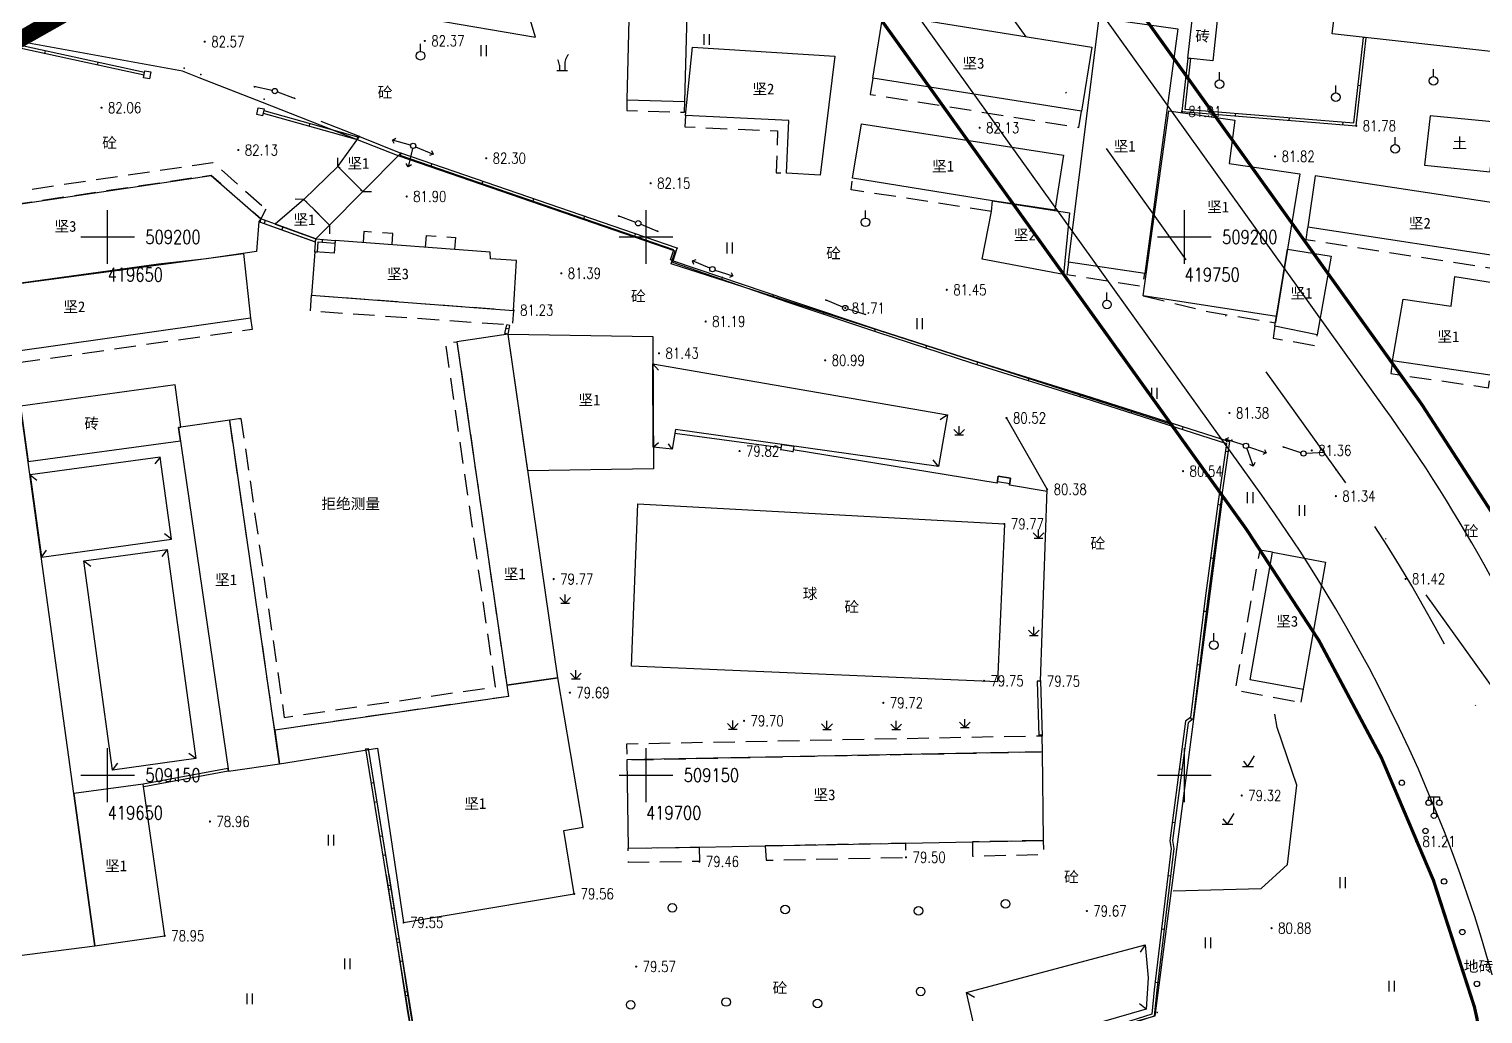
# Model space of a CAD drawing. Header units: millimetres. Extents: x 415847 to 420533, y 507593 to 509769.
# Drawn here: x 419642.7 to 419777.7, y 509127.8 to 509219.3 of the extents above; entities that cross this region are included whole.
import ezdxf
from ezdxf.enums import TextEntityAlignment as Align

# ---------------------------------------------------------------- set-up
doc = ezdxf.new("R2010")
doc.units = ezdxf.units.MM
for name, pattern in [('DASH', [0.35, 0.25, -0.1]), ('DASHDOT', [25.4, 12.7, -6.35, 0, -6.35]), ('X5', [3, 2, -1])]:
    doc.linetypes.add(name, pattern=pattern)
for name, color, linetype in [('DLDW', 11, 'Continuous'), ('DMTZ', 3, 'Continuous'), ('GCD', 1, 'Continuous'), ('GXYZ', 2, 'Continuous'), ('JMD', 6, 'Continuous'), ('JZD', 1, 'Continuous'), ('PP-COM', 7, 'Continuous'), ('RD-中线', 1, 'DASHDOT'), ('RD-侧石线', 5, 'Continuous'), ('RD-红线', 7, 'Continuous'), ('RD-绿线', 3, 'Continuous'), ('TK', 7, 'Continuous'), ('ZBTZ', 3, 'Continuous'), ('ZJ', 7, 'Continuous'), ('地块界限', 132, 'Continuous')]:
    doc.layers.add(name, color=color, linetype=linetype)
doc.styles.add('ht11k', font='simhei.ttf', dxfattribs={"height": 1})
doc.styles.add('HZ', font='rs.shx', dxfattribs={"width": 0.8, "bigfont": 'hztxt.shx'})
doc.linetypes.add('10421', pattern='A,2,[150,AAA.SHX,S=1,R=0,X=0,Y=1],1e-11', length=2)
doc.linetypes.add('10422', pattern='A,2,[150,AAA.SHX,S=1,R=0,X=0,Y=1],2,[177,AAA.SHX,S=1,R=0,X=0,Y=0.8],1e-09', length=4)
doc.linetypes.add('1161', pattern='A,0,[149,AAA.SHX,S=0.15,R=0,X=0,Y=0],-1.6', length=1.6)
doc.linetypes.add('444', pattern='A,4.5,[145,AAA.SHX,S=1,R=0,X=0,Y=1],4.5,-0.5,[146,AAA.SHX,S=1,R=0,X=0,Y=0],-0.5', length=10)

# ---------------------------------------------------------------- blocks, each defined once
blk = doc.blocks.new('gc125')
blk.add_line((0, 0.8), (0, 2.2))
blk.add_circle((0, 0), 0.8)
blk = doc.blocks.new('gc124')
for p, q in [((-1, 1), (0, 0)), ((-0.8, 0), (0.8, 0)), ((0, 0), (0, 1.6)), ((0, 0), (1, 1))]:
    blk.add_line(p, q)
blk = doc.blocks.new('gc121')
for p, q in [((-0.5, -1), (-0.5, 1)), ((0.5, -1), (0.5, 1))]:
    blk.add_line(p, q)
blk = doc.blocks.new('gc013b')
at = {"linetype": 'Continuous'}
blk.add_line((0.5, 0), (4, 0), dxfattribs=at)
at = {"linetype": 'Continuous', "flags": 128}
blk.add_lwpolyline([(3.5, 0.5), (4, 0), (3.5, -0.5)], dxfattribs=at)
blk = doc.blocks.new('gc170')
at = {"linetype": 'Continuous'}
blk.add_circle((0, 0), 0.5, dxfattribs=at)
blk = doc.blocks.new('gc013c')
at = {"linetype": 'Continuous'}
blk.add_line((0.5, 0), (4, 0), dxfattribs=at)
at = {"linetype": 'Continuous', "const_width": 0.15, "flags": 128}
blk.add_lwpolyline([(3.775, 0, 1), (3.925, 0, 1)], format="xyb", close=True, dxfattribs=at)
blk = doc.blocks.new('NEW_BLOCK_50')
at = {"color": 0}
for points in [[(-1, 2.9), (-1, 3.5), (1, 3.5), (1, 2.9)], [(0, 0.5), (0, 3.5)]]:
    blk.add_lwpolyline(points, dxfattribs=at)
for centre in [(-1, 2.4), (1, 2.4), (0, 0)]:
    blk.add_circle(centre, 0.5, dxfattribs=at)
blk = doc.blocks.new('gc210')
for p, q in [((-1, 0), (1, 0)), ((-0.5, 1), (-0.5, 0)), ((0.5, 1), (0.5, 0))]:
    blk.add_line(p, q)
for centre, radius, start, end in [((3.4, 1.11), 2.91, 139.3312, 182.0887), ((-2.94, 0.81), 2.45, 4.3743, 29.0242)]:
    blk.add_arc(centre, radius, start, end)
blk = doc.blocks.new('gc122')
blk.add_circle((0, 0), 0.8)
blk = doc.blocks.new('gc123')
for p, q in [((-1, 0), (1, 0)), ((0, 0), (-0.8, 1)), ((0, 0), (1.2, 2))]:
    blk.add_line(p, q)
blk = doc.blocks.new('acfgw')
at = {"color": 4}
for p, q in [((0, -5), (0, 5)), ((-5, 0), (5, 0))]:
    blk.add_line(p, q, dxfattribs=at)
blk = doc.blocks.new('GC0000')
at = {"linetype": 'Continuous'}
blk.add_point((0, 0), dxfattribs=at)
blk = doc.blocks.new('GC200')
at = {"linetype": 'Continuous', "const_width": 0.2, "flags": 128}
blk.add_lwpolyline([(-0.1, 0, 1), (0.1, 0, 1)], format="xyb", close=True, dxfattribs=at)

msp = doc.modelspace()

# ---------------------------------------------------------------- linework, layer by layer
at = {"color": 0, "ltscale": 0.1}
msp.add_lwpolyline([(419753.583, 509175.875), (419748.787, 509182.569), (419702.35, 509197.503), (419702.709, 509198.672), (419677.073, 509207.506), (419673.216, 509209.035), (419664.369, 509212.495), (419658.501, 509214.79), (419656.948, 509215.397), (419642.661, 509218.021, -0.05388), (419498.541, 509156.064), (419438.141, 509137.489), (419465.554, 509059.139), (419467.988, 509059.888), (419589.514, 509079.17), (419731.871, 509101.758), (419728.938, 509122.43), (419747.296, 509127.638)], format="xyb", close=True, dxfattribs=at)
at = {"layer": 'DLDW', "color": 252, "linetype": '1161', "elevation": 79.796, "flags": 128}
msp.add_lwpolyline([(419699.231, 509175.219), (419733.28, 509173.34), (419732.64, 509158.655), (419698.643, 509160.134)], close=True, dxfattribs=at)
at = {"layer": 'DMTZ', "linetype": '10422', "elevation": 79.801, "flags": 128}
for points in [[(419712.565, 509180.405), (419702.664, 509181.743)], [(419732.609, 509177.124), (419713.678, 509180.223)], [(419737.241, 509176.366), (419733.756, 509176.937)]]:
    msp.add_lwpolyline(points, dxfattribs=at)
at = {"layer": 'DMTZ', "color": 252, "linetype": '10421'}
msp.add_lwpolyline([(419748.943, 509139.26), (419757.126, 509139.47), (419759.587, 509141.683), (419760.449, 509149.062), (419758.603, 509154.41), (419758.382, 509155.664)], dxfattribs=at)
at = {"layer": 'JMD', "color": 252, "linetype": 'Continuous'}
for p, q in [((419766.868, 509218.509), (419766.619, 509218.537)), ((419644.206, 509217.285), (419644.152, 509217.04)), ((419649.091, 509216.222), (419649.038, 509215.977)), ((419750.322, 509216.625), (419750.57, 509216.597)), ((419665.125, 509213.658, 84.899), (419665.125, 509213.658, 84.899)), ((419766.373, 509214.054), (419766.125, 509214.082)), ((419766.373, 509214.054), (419766.125, 509214.082)), ((419766.373, 509214.054), (419766.125, 509214.082)), ((419749.771, 509211.655), (419750.019, 509211.628)), ((419749.771, 509211.655), (419750.019, 509211.628)), ((419749.771, 509211.655), (419750.019, 509211.628)), ((419668.73, 509210.292), (419668.797, 509210.533)), ((419754.748, 509211.243), (419754.768, 509211.492)), ((419754.748, 509211.243), (419754.768, 509211.492)), ((419754.748, 509211.243), (419754.768, 509211.492)), ((419759.731, 509210.835), (419759.752, 509211.085)), ((419759.731, 509210.835), (419759.752, 509211.085)), ((419759.731, 509210.835), (419759.752, 509211.085)), ((419764.715, 509210.428), (419764.735, 509210.677)), ((419764.715, 509210.428), (419764.735, 509210.677)), ((419764.715, 509210.428), (419764.735, 509210.677)), ((419673.182, 509209.045), (419673.249, 509209.286)), ((419677.243, 509207.799), (419677.161, 509207.563)), ((419671.385, 509206.555), (419671.389, 509207.355)), ((419680.108, 509206.812), (419680.027, 509206.575)), ((419684.835, 509205.183), (419684.754, 509204.946)), ((419668.224, 509203.493), (419667.424, 509203.497)), ((419673.695, 509204.222), (419674.495, 509204.218)), ((419689.562, 509203.554), (419689.481, 509203.317)), ((419664.229, 509201.67), (419664.127, 509201.388)), ((419664.631, 509201.525), (419664.529, 509201.242)), ((419664.631, 509201.525), (419664.529, 509201.242)), ((419666.27, 509200.931, 82.857), (419666.168, 509200.649)), ((419670.597, 509201.098), (419670.593, 509200.298)), ((419694.29, 509201.925), (419694.208, 509201.688)), ((419669.332, 509199.822), (419669.23, 509199.54)), ((419669.93, 509199.777), (419669.911, 509199.528)), ((419671.127, 509199.687), (419671.108, 509199.437)), ((419699.017, 509200.296), (419698.935, 509200.06)), ((419669.242, 509198.625), (419669.491, 509198.607)), ((419702.52, 509197.796), (419702.281, 509197.87)), ((419702.52, 509197.796), (419702.756, 509197.713)), ((419707.033, 509196.054), (419707.115, 509196.29)), ((419711.756, 509194.414), (419711.838, 509194.65)), ((419716.493, 509192.814), (419716.573, 509193.051)), ((419687.295, 509191.446, 81.215), (419687.001, 509191.507)), ((419687.363, 509191.772), (419687.069, 509191.833)), ((419721.236, 509191.231), (419721.315, 509191.468)), ((419687.193, 509190.957), (419686.899, 509191.018)), ((419725.991, 509189.684), (419726.068, 509189.922)), ((419700.641, 509188.224), (419701.157, 509187.613)), ((419730.748, 509188.146), (419730.823, 509188.385)), ((419735.522, 509186.66), (419735.597, 509186.898)), ((419740.296, 509185.174), (419740.371, 509185.412)), ((419727.986, 509183.478), (419727.332, 509183.017)), ((419745.058, 509183.649), (419745.135, 509183.887)), ((419749.819, 509182.122), (419749.896, 509182.36)), ((419700.673, 509180.475), (419701.149, 509180.903)), ((419702.426, 509180.285), (419702.089, 509180.792)), ((419712.528, 509180.176, -86.892), (419712.616, 509180.718)), ((419712.616, 509180.718), (419713.74, 509180.559, -6.346)), ((419713.733, 509180.56), (419713.641, 509179.994, -86.892)), ((419654.88, 509179.553, -3.639), (419654.397, 509178.915, -3.639)), ((419654.88, 509179.553), (419654.397, 509178.915)), ((419654.88, 509179.553), (419654.397, 509178.915)), ((419712.538, 509180.242, -76.257), (419713.654, 509180.077, -86.892)), ((419727.157, 509178.665), (419726.673, 509179.302)), ((419753.806, 509180.11), (419754.054, 509180.075)), ((419642.796, 509177.892, -3.639), (419643.433, 509177.408, -3.639)), ((419642.796, 509177.892), (419643.433, 509177.408)), ((419642.796, 509177.892), (419643.433, 509177.408)), ((419732.609, 509177.124), (419732.717, 509177.782)), ((419732.717, 509177.782), (419732.609, 509177.124)), ((419732.636, 509177.289), (419733.783, 509177.098)), ((419732.717, 509177.782), (419733.862, 509177.582)), ((419733.862, 509177.582), (419732.717, 509177.782)), ((419733.862, 509177.582), (419733.756, 509176.937)), ((419733.756, 509176.937), (419733.862, 509177.582)), ((419753.096, 509175.161), (419753.343, 509175.125)), ((419655.928, 509171.926, -3.639), (419655.291, 509172.409, -3.639)), ((419655.928, 509171.926), (419655.291, 509172.409)), ((419655.928, 509171.926), (419655.291, 509172.409)), ((419643.844, 509170.265), (419644.327, 509170.903)), ((419643.844, 509170.265), (419644.327, 509170.903)), ((419643.844, 509170.265, -3.639), (419644.327, 509170.902, -3.639)), ((419647.792, 509169.899, -3.639), (419648.429, 509169.416, -3.639)), ((419647.792, 509169.899), (419648.429, 509169.416)), ((419647.792, 509169.899), (419648.429, 509169.416)), ((419655.517, 509170.961, -3.639), (419655.034, 509170.324, -3.639)), ((419655.517, 509170.961), (419655.034, 509170.324)), ((419655.517, 509170.961), (419655.034, 509170.324)), ((419752.429, 509170.206), (419752.676, 509170.172)), ((419751.778, 509165.248), (419752.026, 509165.218)), ((419751.173, 509160.285), (419751.421, 509160.255)), ((419736.624, 509158.728), (419736.324, 509158.719)), ((419736.702, 509156.105, 79.78), (419736.702, 509156.105, 79.78)), ((419750.546, 509155.335), (419750.694, 509155.134)), ((419736.772, 509153.73), (419736.472, 509153.721)), ((419736.772, 509153.73), (419736.472, 509153.721)), ((419736.775, 509153.631), (419736.475, 509153.622)), ((419673.946, 509152.436, -3.639), (419674.193, 509152.476, -3.639)), ((419673.946, 509152.436), (419674.193, 509152.476)), ((419650.462, 509150.471, -3.639), (419650.945, 509151.108, -3.639)), ((419650.462, 509150.471), (419650.945, 509151.108)), ((419650.462, 509150.471), (419650.945, 509151.108)), ((419658.188, 509151.533, -3.639), (419657.55, 509152.016, -3.639)), ((419658.188, 509151.533), (419657.55, 509152.016)), ((419658.188, 509151.533), (419657.55, 509152.016)), ((419656.245, 509149.708), (419656.291, 509149.462)), ((419661.212, 509150.374, 78.953), (419661.162, 509150.619, -3.639)), ((419661.212, 509150.374, 78.953), (419661.212, 509150.374, 78.953)), ((419749.527, 509150.597), (419749.774, 509150.564)), ((419653.344, 509148.916, -3.639), (419653.307, 509149.163, -3.639)), ((419674.46, 509149.264, -3.639), (419674.707, 509149.304, -3.639)), ((419674.745, 509147.5), (419674.992, 509147.54)), ((419674.745, 509147.5), (419674.992, 509147.54)), ((419748.88, 509145.639), (419749.128, 509145.606)), ((419675.259, 509144.329, -3.639), (419675.506, 509144.369, -3.639)), ((419675.545, 509142.564), (419675.791, 509142.604)), ((419675.545, 509142.564), (419675.791, 509142.604)), ((419748.472, 509140.681), (419748.721, 509140.651)), ((419676.058, 509139.395, -3.639), (419676.304, 509139.435, -3.639)), ((419676.307, 509139.738), (419676.06, 509139.698)), ((419676.344, 509137.628), (419676.59, 509137.668)), ((419676.344, 509137.628), (419676.59, 509137.668)), ((419677.093, 509134.8), (419676.846, 509134.761)), ((419747.878, 509135.716), (419748.126, 509135.686)), ((419676.856, 509134.46, -3.639), (419677.103, 509134.5, -3.639)), ((419746.365, 509134.216), (419745.901, 509133.565)), ((419677.143, 509132.693), (419677.389, 509132.733)), ((419677.143, 509132.693), (419677.389, 509132.733)), ((419747.284, 509130.751), (419747.532, 509130.722)), ((419677.847, 509129.857), (419677.599, 509129.82)), ((419677.655, 509129.525, -3.639), (419677.902, 509129.565, -3.639)), ((419729.749, 509129.801, 82.319), (419730.513, 509129.355)), ((419746.441, 509128.245), (419745.818, 509128.747))]:
    msp.add_line(p, q, dxfattribs=at)
at = {"layer": 'JMD', "color": 252, "linetype": 'X5'}
for p, q in [((419673.695, 509204.222), (419671.385, 509206.555)), ((419671.385, 509206.555), (419673.695, 509204.222)), ((419668.224, 509203.493), (419670.597, 509201.098)), ((419670.597, 509201.098), (419668.224, 509203.493))]:
    msp.add_line(p, q, dxfattribs=at)
at = {"layer": 'JMD', "color": 252, "linetype": 'Continuous', "flags": 128}
for points in [[(419662.885, 509229.729), (419663.478, 509228.64), (419662.677, 509228.209), (419665.767, 509222.474), (419667.453, 509223.312), (419679.933, 509220.228), (419689.744, 509218.551), (419687.184, 509227.017), (419679.748, 509240.393), (419662.287, 509230.846)], [(419704.332, 509217.637), (419717.548, 509216.79), (419716.17, 509205.741), (419713.056, 509205.933), (419713.261, 509210.808), (419703.66, 509211.292)], [(419653.457, 509215.422), (419654.01, 509215.333), (419653.887, 509214.693), (419653.334, 509214.783)], [(419663.984, 509211.998), (419664.535, 509211.893), (419664.392, 509211.257), (419663.842, 509211.363)], [(419720.012, 509210.517), (419738.773, 509207.612), (419737.968, 509202.497), (419732.185, 509203.35), (419732.185, 509203.35), (419719.19, 509205.477)], [(419639.222, 509202.688), (419659.619, 509205.724), (419664.229, 509201.67), (419664.031, 509201.445), (419663.817, 509198.658), (419659.175, 509197.953), (419654.739, 509197.466), (419640.376, 509195.492), (419639.222, 509202.688)], [(419732.185, 509203.35), (419739.332, 509202.234), (419738.77, 509196.515), (419731.221, 509197.947), (419732.09, 509202.355), (419732.185, 509203.35)], [(419759.568, 509198.87), (419763.616, 509198.201), (419762.342, 509190.901), (419758.399, 509191.698)], [(419770.31, 509194.222), (419774.777, 509193.572), (419775.118, 509196.33), (419779.585, 509195.617), (419778.398, 509187.157), (419769.329, 509188.49)], [(419687.064, 509158.358), (419691.82, 509159.047), (419687.193, 509190.957), (419682.443, 509190.269)], [(419687.193, 509190.957), (419700.63, 509190.762), (419700.682, 509178.455), (419689.033, 509178.264)], [(419700.641, 509188.224), (419727.986, 509183.478), (419727.157, 509178.665), (419702.725, 509182.114), (419702.426, 509180.285), (419700.673, 509180.475)], [(419665.516, 509154.176), (419665.968, 509151.063), (419675.059, 509152.499), (419677.488, 509136.306), (419693.328, 509138.969), (419692.365, 509144.851), (419694.161, 509145.17), (419691.82, 509159.047), (419687.064, 509158.358), (419687.215, 509157.319), (419665.516, 509154.176)]]:
    msp.add_lwpolyline(points, close=True, dxfattribs=at)
for points, elevation in [([(419704.102, 509231.145), (419698.671, 509231.421), (419698.229, 509212.731), (419703.597, 509212.577)], 82.632), ([(419763.727, 509218.858), (419764.397, 509224.46), (419780.236, 509222.701), (419779.566, 509217.099)], 82.12), ([(419750.83, 509221.248), (419753.147, 509220.993), (419752.639, 509216.37), (419750.322, 509216.625)], 82.088), ([(419722.035, 509220.728), (419741.397, 509217.622), (419740.433, 509211.676), (419721.061, 509214.746)], 82.207), ([(419742.085, 509220.369), (419749.384, 509219.345), (419746.329, 509196.61), (419739.221, 509197.674)], 82.703), ([(419778.4, 509206.062), (419778.926, 509210.653), (419772.809, 509211.255), (419772.283, 509206.664)], 81.746), ([(419761.449, 509200.953), (419781.294, 509197.901), (419781.977, 509202.663), (419762.153, 509205.666)], 81.849), ([(419687.681, 509193.183), (419687.974, 509197.818), (419685.543, 509197.962), (419685.533, 509198.6), (419671.127, 509199.687), (419671.037, 509198.49), (419669.242, 509198.625), (419668.938, 509194.597)], 81.261), ([(419662.607, 509198.475), (419663.255, 509192.464), (419641.223, 509189.331), (419640.376, 509195.492)], 78.953), ([(419615.81, 509143.477), (419617.636, 509130.137), (419648.808, 509134.148), (419641.057, 509190.54), (419635.509, 509189.777), (419638.037, 509171.175), (419631.083, 509170.369), (419634.371, 509145.935)], 78.853), ([(419641.918, 509184.28), (419642.626, 509179.13), (419656.766, 509181.072), (419656.59, 509182.285), (419656.785, 509182.313), (419656.28, 509186.254)], 78.953), ([(419661.212, 509150.374), (419665.968, 509151.063), (419661.341, 509182.973), (419656.59, 509182.285)], 78.953), ([(419642.796, 509177.892), (419643.844, 509170.265), (419655.928, 509171.926), (419654.88, 509179.553)], 78.953), ([(419647.792, 509169.899), (419655.517, 509170.961), (419658.188, 509151.533), (419650.462, 509150.471)], 79.293), ([(419736.917, 509143.939), (419736.818, 509152.171), (419698.215, 509151.417), (419698.345, 509143.215), (419704.927, 509143.302), (419704.927, 509143.302), (419711.075, 509143.421), (419711.075, 509143.421), (419724.124, 509143.673), (419724.124, 509143.673), (419730.309, 509143.793), (419730.309, 509143.793), (419736.917, 509143.939)], 82.813), ([(419648.808, 509134.148), (419655.304, 509135.068), (419653.307, 509149.163), (419646.866, 509148.278)], 79.213), ([(419746.365, 509134.216), (419746.636, 509131.163), (419746.441, 509128.245), (419731.128, 509123.824), (419729.749, 509129.801)], 82.319)]:
    msp.add_lwpolyline(points, close=True, dxfattribs=dict(at, elevation=elevation))
for points, elevation in [([(419653.382, 509215.033), (419635.531, 509218.916), (419635.502, 509220.224), (419635.443, 509220.238), (419631.429, 509220.617)], 82.81), ([(419653.429, 509215.278), (419635.777, 509219.118), (419635.748, 509220.424), (419635.483, 509220.485), (419631.453, 509220.866)], 82.81), ([(419750.322, 509216.625), (419749.77, 509211.65), (419765.959, 509210.326), (419766.868, 509218.509)], 82.01), ([(419750.57, 509216.597), (419750.047, 509211.878), (419765.737, 509210.595), (419766.619, 509218.537)], 82.01), ([(419750.57, 509216.597), (419750.047, 509211.878), (419765.737, 509210.595), (419766.619, 509218.537)], 82.01), ([(419750.57, 509216.597), (419750.047, 509211.878), (419765.737, 509210.595), (419766.619, 509218.537)], 82.01), ([(419664.5, 509211.737), (419673.338, 509209.261)], 83.61), ([(419664.445, 509211.493), (419673.182, 509209.045)], 83.61), ([(419671.385, 509206.555), (419673.386, 509209.328), (419677.243, 509207.799), (419673.695, 509204.222)], 84.05), ([(419669.23, 509199.54), (419664.127, 509201.388)], 82.857), ([(419669.23, 509199.54), (419664.127, 509201.388)], 82.857), ([(419669.309, 509199.511), (419664.127, 509201.388)], 82.857), ([(419669.332, 509199.822), (419664.229, 509201.67)], 82.857), ([(419669.242, 509198.625), (419669.332, 509199.822), (419671.127, 509199.687)], 81.261), ([(419669.491, 509198.607), (419669.562, 509199.554), (419671.108, 509199.437)], 81.261), ([(419669.491, 509198.607), (419669.562, 509199.554), (419671.108, 509199.437)], 81.261), ([(419669.491, 509198.607), (419669.562, 509199.554), (419671.108, 509199.437)], 81.261), ([(419702.52, 509197.796), (419702.47, 509197.655), (419713.156, 509193.928), (419721.493, 509191.145), (419730.232, 509188.307), (419740.661, 509185.06), (419753.907, 509180.81), (419753.072, 509174.993), (419751.922, 509166.436), (419750.573, 509155.355), (419750.102, 509155.008), (419748.654, 509143.909), (419748.771, 509143.176), (419747.201, 509130.059), (419746.965, 509127.789), (419744.249, 509126.928), (419739.132, 509125.524), (419730.241, 509123.085), (419729.108, 509122.723), (419728.713, 509122.585), (419728.972, 509120.159), (419737.102, 509062.192), (419703.165, 509056.682)], 82.81), ([(419702.52, 509197.796), (419713.237, 509194.164), (419721.571, 509191.382), (419730.307, 509188.545), (419740.736, 509185.299), (419754.184, 509180.984), (419753.319, 509174.958), (419752.17, 509166.404), (419750.808, 509155.218), (419750.336, 509154.87), (419748.907, 509143.913), (419749.023, 509143.181), (419747.449, 509130.031), (419747.197, 509127.6), (419744.32, 509126.688), (419739.198, 509125.283), (419730.312, 509122.845), (419729.187, 509122.486), (419728.982, 509122.414), (419729.22, 509120.19), (419737.384, 509061.984), (419703.205, 509056.435)], 82.81), ([(419686.899, 509191.018), (419687.069, 509191.833)], 81.215), ([(419686.899, 509191.018), (419687.069, 509191.833)], 81.215), ([(419686.899, 509191.018), (419687.069, 509191.833)], 81.215), ([(419687.193, 509190.957), (419687.363, 509191.772)], 81.215), ([(419761.019, 509157.957), (419756.101, 509158.862), (419758.171, 509170.7), (419763.089, 509169.795), (419760.812, 509156.775)], 80.332), ([(419736.324, 509158.719), (419736.475, 509153.622)], 79.78), ([(419736.324, 509158.719), (419736.475, 509153.622)], 79.78), ([(419736.324, 509158.719), (419736.475, 509153.625)], 79.78), ([(419736.624, 509158.728), (419736.775, 509153.631)], 79.78), ([(419673.946, 509152.436), (419680.423, 509112.429)], -3.639), ([(419674.193, 509152.476), (419680.658, 509112.542)], -3.639), ([(419674.193, 509152.476), (419680.67, 509112.469)], -3.639), ([(419674.193, 509152.476), (419680.67, 509112.469)], -3.639), ([(419736.518, 509152.165), (419736.518, 509152.162)], 79.78), ([(419661.162, 509150.619), (419653.307, 509149.163)], 79.213), ([(419661.207, 509150.373), (419653.353, 509148.917)], 79.213), ([(419680.286, 509057.684), (419688.885, 509060.349), (419687.555, 509067.333), (419681.884, 509103.734), (419679.12, 509120.985), (419677.869, 509128.017), (419677.086, 509133.255), (419675.896, 509140.729)], 82.521), ([(419680.228, 509057.405), (419689.172, 509060.176), (419687.801, 509067.376), (419682.131, 509103.773), (419679.367, 509121.027), (419678.116, 509128.057), (419677.333, 509133.293), (419676.143, 509140.768)], 82.521)]:
    msp.add_lwpolyline(points, dxfattribs=dict(at, elevation=elevation))
at = {"layer": 'JMD', "color": 252, "linetype": 'X5', "flags": 128}
for points, elevation in [([(419721.061, 509214.746), (419720.824, 509213.252), (419740.196, 509210.182), (419740.433, 509211.676)], 82.207), ([(419698.229, 509212.731), (419698.206, 509211.738), (419703.569, 509211.592), (419703.597, 509212.577)], 82.632), ([(419761.434, 509200.88), (419761.267, 509199.772), (419781.11, 509196.704), (419781.294, 509197.901)], 81.849), ([(419676.42, 509199.287), (419676.485, 509200.31), (419673.803, 509200.512), (419673.726, 509199.491)], 81.261), ([(419679.536, 509199.052), (419679.615, 509200.148), (419682.307, 509199.945), (419682.225, 509198.85)], 83.66), ([(419739.221, 509197.674), (419739.076, 509196.522), (419746.147, 509195.394), (419746.311, 509196.612)], 82.703), ([(419663.255, 509192.464), (419663.435, 509191.4), (419641.373, 509188.242), (419641.223, 509189.331)], -3.639), ([(419758.171, 509170.7), (419756.989, 509170.907), (419754.714, 509157.897), (419760.812, 509156.775)], 80.501)]:
    msp.add_lwpolyline(points, dxfattribs=dict(at, elevation=elevation))
at = {"layer": 'JMD', "color": 252, "linetype": 'Continuous', "flags": 128}
for points in [[(419758.551, 509192.619), (419746.184, 509194.533), (419748.54, 509211.709), (419754.697, 509210.859), (419754.165, 509206.841)], [(419673.386, 509209.328), (419669.832, 509210.718)], [(419702.281, 509197.87), (419702.569, 509198.807), (419677.161, 509207.563)], [(419702.281, 509197.87), (419702.569, 509198.807), (419677.161, 509207.563)], [(419702.52, 509197.796), (419702.879, 509198.965), (419677.243, 509207.799)], [(419671.385, 509206.555), (419668.224, 509203.493)], [(419754.165, 509206.841), (419760.71, 509205.857), (419758.454, 509192.054), (419758.454, 509192.054), (419758.454, 509192.054)], [(419668.224, 509203.493), (419665.547, 509201.193), (419669.332, 509199.822), (419670.597, 509201.098)], [(419670.597, 509201.098), (419673.695, 509204.222)]]:
    msp.add_lwpolyline(points, dxfattribs=at)
at = {"layer": 'JMD', "color": 252, "linetype": 'X5', "flags": 128}
for points in [[(419703.66, 509211.292), (419703.613, 509210.232), (419712.224, 509209.853), (419712.076, 509205.974), (419713.056, 509205.933)], [(419732.09, 509202.355), (419719.056, 509204.392), (419719.19, 509205.477)], [(419746.184, 509194.533), (419752.34, 509193.032), (419758.451, 509192.034), (419758.598, 509192.888)], [(419758.399, 509191.698), (419758.231, 509190.608), (419762.167, 509189.902), (419762.342, 509190.901)], [(419769.329, 509188.49), (419769.16, 509187.306), (419778.236, 509185.998), (419778.398, 509187.157)], [(419662.385, 509183.124), (419661.341, 509182.973)]]:
    msp.add_lwpolyline(points, dxfattribs=at)
for points, elevation in [([(419664.687, 509202.597), (419664.229, 509201.67), (419659.619, 509205.724), (419639.222, 509202.688), (419639.036, 509203.868), (419659.775, 509206.926)], 84.498), ([(419736.818, 509152.171), (419736.789, 509153.631), (419698.186, 509152.877), (419698.215, 509151.417)], 82.813), ([(419711.075, 509143.421), (419711.145, 509142.091), (419724.149, 509142.364), (419724.124, 509143.673)], 79.437)]:
    msp.add_lwpolyline(points, close=True, dxfattribs=dict(at, elevation=elevation))
for points in [[(419668.938, 509194.597), (419687.681, 509193.183), (419687.585, 509191.803), (419668.834, 509193.107)], [(419665.516, 509154.176), (419661.341, 509182.973), (419662.385, 509183.124), (419666.405, 509155.366), (419686.025, 509158.208), (419681.403, 509190.118), (419682.443, 509190.269), (419687.064, 509158.358), (419687.215, 509157.319)], [(419704.927, 509143.302), (419704.953, 509141.97), (419698.363, 509141.883), (419698.345, 509143.215)], [(419736.928, 509143.939), (419730.309, 509143.793), (419730.334, 509142.483), (419736.946, 509142.629)]]:
    msp.add_lwpolyline(points, close=True, dxfattribs=at)
at = {"layer": 'JMD', "color": 252, "linetype": '444', "elevation": 79.78, "flags": 128}
msp.add_lwpolyline([(419736.624, 509158.728), (419737.248, 509176.556), (419733.475, 509183.182)], dxfattribs=at)
at = {"layer": 'PP-COM', "color": 7, "ltscale": 100, "const_width": 0.3, "flags": 128}
for points in [[(420037.011, 509429.705), (420082.284, 509220.356, -0.1365676), (420079.776, 509177.528), (420040.178, 509061.898, -0.2807645), (420008.155, 509035.283), (419836.39, 509010.028, -0.4124235), (419813.712, 509026.785), (419800.106, 509115.542, 0.117945), (419772.015, 509184.488), (419720.562, 509256.298)], [(419495.603, 509165.623, 0.0697647), (419676.706, 509250.366)], [(419703.873, 509245.252), (419755.757, 509172.839, -0.088448), (419776.925, 509128.485, -0.4472552), (419767.236, 509113.446), (419487.97, 509069.134)]]:
    msp.add_lwpolyline(points, format="xyb", dxfattribs=at)
at = {"layer": 'RD-中线'}
msp.add_line((419683.312, 509291.118), (419784.785, 509149.495), dxfattribs=at)
msp.add_lwpolyline([(419077.291, 509068.364), (419486.783, 509194.297, 0.0810182), (419685.839, 509292.929)], format="xyb", dxfattribs=at)
msp.add_arc((419641.954, 509091.299), 150, 8.71494, 35.62163, dxfattribs=at)
at = {"layer": 'RD-侧石线'}
for points in [[(419810.88, 509020.238), (419796.121, 509116.514, 0.1179444), (419768.555, 509184.167), (419716.377, 509256.99)], [(419353.15, 509130.183), (419493.249, 509173.269, 0.0690373), (419670.611, 509255.948)], [(419407.689, 508937.684), (419780.337, 508995.249, 0.413877), (419797.052, 509018.045), (419782.283, 509114.393, 0.1179444), (419757.175, 509176.013), (419704.509, 509249.516)]]:
    msp.add_lwpolyline(points, format="xyb", dxfattribs=at)
at = {"layer": 'RD-红线', "color": 3, "linetype": 'DASH', "ltscale": 10, "const_width": 1.5, "flags": 128}
msp.add_lwpolyline([(419362.913, 509114.354), (419498.541, 509156.064, 0.0691171), (419680.58, 509240.959, 0.0691171)], format="xyb", dxfattribs=at)
at = {"layer": 'RD-绿线'}
for points in [[(419348.607, 509153.372), (419486.342, 509195.731, 0.0810182), (419684.965, 509294.148)], [(419349.55, 509150.524), (419487.223, 509192.863, 0.0810182), (419686.712, 509291.709)], [(419353.167, 509139.604), (419490.604, 509181.871, 0.0659612), (419658.464, 509258.873)], [(419354.11, 509136.756), (419491.486, 509179.004, 0.0660257), (419660.216, 509256.431)]]:
    msp.add_lwpolyline(points, format="xyb", dxfattribs=at)
at = {"layer": '地块界限'}
msp.add_lwpolyline([(419498.541, 509156.064, 0.0721776), (419688.016, 509245.836, 0.0691171)], format="xyb", dxfattribs=at)

# ---------------------------------------------------------------- block references
at = {"layer": 'DLDW', "color": 252, "xscale": 0.5, "yscale": 0.5}
msp.add_blockref('NEW_BLOCK_50', (419773.176, 509146.23, 77.923), dxfattribs=at)
at = {"layer": 'GCD', "color": 252, "linetype": 'Continuous'}
ref = msp.add_blockref('GC200', (419659.022, 509218.146, 82.571), dxfattribs=dict(at, xscale=0.5, yscale=0.5, zscale=0.5))
ref.add_attrib('height', '82.57', dxfattribs={"linetype": 'Continuous', "height": 1, "style": 'HZ', "width": 0.8}).set_placement((419659.622, 509218.146, 82.571), align=Align.MIDDLE_LEFT)
ref = msp.add_blockref('GC200', (419679.454, 509218.213, 82.367), dxfattribs=dict(at, xscale=0.5, yscale=0.5, zscale=0.5))
ref.add_attrib('height', '82.37', dxfattribs={"linetype": 'Continuous', "height": 1, "style": 'HZ', "width": 0.8}).set_placement((419680.054, 509218.213, 82.367), align=Align.MIDDLE_LEFT)
ref = msp.add_blockref('GC200', (419649.434, 509212.008, 82.06), dxfattribs=dict(at, xscale=0.5, yscale=0.5, zscale=0.5))
ref.add_attrib('height', '82.06', dxfattribs={"linetype": 'Continuous', "height": 1, "style": 'HZ', "width": 0.8}).set_placement((419650.034, 509212.008, 82.06), align=Align.MIDDLE_LEFT)
ref = msp.add_blockref('GC200', (419749.77, 509211.65, 81.91), dxfattribs=dict(at, xscale=0.5, yscale=0.5, zscale=0.5))
ref.add_attrib('height', '81.91', dxfattribs={"linetype": 'Continuous', "height": 1, "style": 'HZ', "width": 0.8}).set_placement((419750.37, 509211.65, 81.91), align=Align.MIDDLE_LEFT)
ref = msp.add_blockref('GC200', (419730.982, 509210.145, 82.132), dxfattribs=dict(at, xscale=0.5, yscale=0.5, zscale=0.5))
ref.add_attrib('height', '82.13', dxfattribs={"linetype": 'Continuous', "height": 1, "style": 'HZ', "width": 0.8}).set_placement((419731.582, 509210.145, 82.132), align=Align.MIDDLE_LEFT)
ref = msp.add_blockref('GC200', (419765.959, 509210.326, 81.78), dxfattribs=dict(at, xscale=0.5, yscale=0.5, zscale=0.5))
ref.add_attrib('height', '81.78', dxfattribs={"linetype": 'Continuous', "height": 1, "style": 'HZ', "width": 0.8}).set_placement((419766.559, 509210.326, 81.78), align=Align.MIDDLE_LEFT)
ref = msp.add_blockref('GC200', (419662.139, 509208.073, 82.13), dxfattribs=dict(at, xscale=0.5, yscale=0.5, zscale=0.5))
ref.add_attrib('height', '82.13', dxfattribs={"linetype": 'Continuous', "height": 1, "style": 'HZ', "width": 0.8}).set_placement((419662.739, 509208.073, 82.13), align=Align.MIDDLE_LEFT)
ref = msp.add_blockref('GC200', (419685.16, 509207.313, 82.298), dxfattribs=dict(at, xscale=0.5, yscale=0.5, zscale=0.5))
ref.add_attrib('height', '82.30', dxfattribs={"linetype": 'Continuous', "height": 1, "style": 'HZ', "width": 0.8}).set_placement((419685.76, 509207.313, 82.298), align=Align.MIDDLE_LEFT)
ref = msp.add_blockref('GC200', (419758.422, 509207.488, 81.816), dxfattribs=dict(at, xscale=0.5, yscale=0.5, zscale=0.5))
ref.add_attrib('height', '81.82', dxfattribs={"linetype": 'Continuous', "height": 1, "style": 'HZ', "width": 0.8}).set_placement((419759.022, 509207.488, 81.816), align=Align.MIDDLE_LEFT)
ref = msp.add_blockref('GC200', (419700.434, 509204.993, 82.151), dxfattribs=dict(at, xscale=0.5, yscale=0.5, zscale=0.5))
ref.add_attrib('height', '82.15', dxfattribs={"linetype": 'Continuous', "height": 1, "style": 'HZ', "width": 0.8}).set_placement((419701.034, 509204.993, 82.151), align=Align.MIDDLE_LEFT)
ref = msp.add_blockref('GC200', (419677.777, 509203.761, 81.9), dxfattribs=dict(at, xscale=0.5, yscale=0.5, zscale=0.5))
ref.add_attrib('height', '81.90', dxfattribs={"linetype": 'Continuous', "height": 1, "style": 'HZ', "width": 0.8}).set_placement((419678.377, 509203.761, 81.9), align=Align.MIDDLE_LEFT)
ref = msp.add_blockref('GC200', (419692.131, 509196.625, 81.387), dxfattribs=dict(at, xscale=0.5, yscale=0.5, zscale=0.5))
ref.add_attrib('height', '81.39', dxfattribs={"linetype": 'Continuous', "height": 1, "style": 'HZ', "width": 0.8}).set_placement((419692.731, 509196.625, 81.387), align=Align.MIDDLE_LEFT)
ref = msp.add_blockref('GC200', (419727.933, 509195.09, 81.447), dxfattribs=dict(at, xscale=0.5, yscale=0.5, zscale=0.5))
ref.add_attrib('height', '81.45', dxfattribs={"linetype": 'Continuous', "height": 1, "style": 'HZ', "width": 0.8}).set_placement((419728.533, 509195.09, 81.447), align=Align.MIDDLE_LEFT)
ref = msp.add_blockref('GC200', (419687.708, 509193.196, 81.226), dxfattribs=dict(at, xscale=0.5, yscale=0.5, zscale=0.5))
ref.add_attrib('height', '81.23', dxfattribs={"linetype": 'Continuous', "height": 1, "style": 'HZ', "width": 0.8}).set_placement((419688.308, 509193.196, 81.226), align=Align.MIDDLE_LEFT)
ref = msp.add_blockref('GC200', (419718.505, 509193.395, 81.712), dxfattribs=dict(at, xscale=0.5, yscale=0.5, zscale=0.5))
ref.add_attrib('height', '81.71', dxfattribs={"linetype": 'Continuous', "height": 1, "style": 'HZ', "width": 0.8}).set_placement((419719.105, 509193.395, 81.712), align=Align.MIDDLE_LEFT)
ref = msp.add_blockref('GC200', (419705.541, 509192.145, 81.189), dxfattribs=dict(at, xscale=0.5, yscale=0.5, zscale=0.5))
ref.add_attrib('height', '81.19', dxfattribs={"linetype": 'Continuous', "height": 1, "style": 'HZ', "width": 0.8}).set_placement((419706.141, 509192.145, 81.189), align=Align.MIDDLE_LEFT)
ref = msp.add_blockref('GC200', (419701.207, 509189.196, 81.428), dxfattribs=dict(at, xscale=0.5, yscale=0.5, zscale=0.5))
ref.add_attrib('height', '81.43', dxfattribs={"linetype": 'Continuous', "height": 1, "style": 'HZ', "width": 0.8}).set_placement((419701.807, 509189.196, 81.428), align=Align.MIDDLE_LEFT)
ref = msp.add_blockref('GC200', (419716.64, 509188.54, 80.993), dxfattribs=dict(at, xscale=0.5, yscale=0.5, zscale=0.5))
ref.add_attrib('height', '80.99', dxfattribs={"linetype": 'Continuous', "height": 1, "style": 'HZ', "width": 0.8}).set_placement((419717.24, 509188.54, 80.993), align=Align.MIDDLE_LEFT)
ref = msp.add_blockref('GC200', (419733.475, 509183.182, 80.52), dxfattribs=dict(at, xscale=0.5, yscale=0.5, zscale=0.5))
ref.add_attrib('height', '80.52', dxfattribs={"linetype": 'Continuous', "height": 1, "style": 'HZ', "width": 0.8}).set_placement((419734.075, 509183.182, 80.52), align=Align.MIDDLE_LEFT)
ref = msp.add_blockref('GC200', (419754.185, 509183.644, 81.375), dxfattribs=dict(at, xscale=0.5, yscale=0.5, zscale=0.5))
ref.add_attrib('height', '81.38', dxfattribs={"linetype": 'Continuous', "height": 1, "style": 'HZ', "width": 0.8}).set_placement((419754.785, 509183.644, 81.375), align=Align.MIDDLE_LEFT)
ref = msp.add_blockref('GC200', (419708.688, 509180.107, 79.823), dxfattribs=dict(at, xscale=0.5, yscale=0.5, zscale=0.5))
ref.add_attrib('height', '79.82', dxfattribs={"linetype": 'Continuous', "height": 1, "style": 'HZ', "width": 0.8}).set_placement((419709.288, 509180.107, 79.823), align=Align.MIDDLE_LEFT)
ref = msp.add_blockref('GC200', (419761.829, 509180.165, 81.356), dxfattribs=dict(at, xscale=0.5, yscale=0.5, zscale=0.5))
ref.add_attrib('height', '81.36', dxfattribs={"linetype": 'Continuous', "height": 1, "style": 'HZ', "width": 0.8}).set_placement((419762.429, 509180.165, 81.356), align=Align.MIDDLE_LEFT)
ref = msp.add_blockref('GC200', (419749.874, 509178.241, 80.539), dxfattribs=dict(at, xscale=0.5, yscale=0.5, zscale=0.5))
ref.add_attrib('height', '80.54', dxfattribs={"linetype": 'Continuous', "height": 1, "style": 'HZ', "width": 0.8}).set_placement((419750.474, 509178.241, 80.539), align=Align.MIDDLE_LEFT)
ref = msp.add_blockref('GC200', (419737.248, 509176.556, 80.384), dxfattribs=dict(at, xscale=0.5, yscale=0.5, zscale=0.5))
ref.add_attrib('height', '80.38', dxfattribs={"linetype": 'Continuous', "height": 1, "style": 'HZ', "width": 0.8}).set_placement((419737.848, 509176.556, 80.384), align=Align.MIDDLE_LEFT)
ref = msp.add_blockref('GC200', (419764.066, 509175.921, 81.337), dxfattribs=dict(at, xscale=0.5, yscale=0.5, zscale=0.5))
ref.add_attrib('height', '81.34', dxfattribs={"linetype": 'Continuous', "height": 1, "style": 'HZ', "width": 0.8}).set_placement((419764.666, 509175.921, 81.337), align=Align.MIDDLE_LEFT)
ref = msp.add_blockref('GC200', (419733.28, 509173.34, 79.771), dxfattribs=dict(at, xscale=0.5, yscale=0.5, zscale=0.5))
ref.add_attrib('height', '79.77', dxfattribs={"linetype": 'Continuous', "height": 1, "style": 'HZ', "width": 0.8}).set_placement((419733.88, 509173.34, 79.771), align=Align.MIDDLE_LEFT)
ref = msp.add_blockref('GC200', (419691.422, 509168.211, 79.765), dxfattribs=dict(at, xscale=0.5, yscale=0.5, zscale=0.5))
ref.add_attrib('height', '79.77', dxfattribs={"linetype": 'Continuous', "height": 1, "style": 'HZ', "width": 0.8}).set_placement((419692.022, 509168.211, 79.765), align=Align.MIDDLE_LEFT)
ref = msp.add_blockref('GC200', (419770.54, 509168.23, 81.421), dxfattribs=dict(at, xscale=0.5, yscale=0.5, zscale=0.5))
ref.add_attrib('height', '81.42', dxfattribs={"linetype": 'Continuous', "height": 1, "style": 'HZ', "width": 0.8}).set_placement((419771.14, 509168.23, 81.421), align=Align.MIDDLE_LEFT)
ref = msp.add_blockref('GC200', (419731.389, 509158.758, 79.752), dxfattribs=dict(at, xscale=0.5, yscale=0.5, zscale=0.5))
ref.add_attrib('height', '79.75', dxfattribs={"linetype": 'Continuous', "height": 1, "style": 'HZ', "width": 0.8}).set_placement((419731.989, 509158.758, 79.752), align=Align.MIDDLE_LEFT)
ref = msp.add_blockref('GC200', (419736.624, 509158.728, 79.75), dxfattribs=dict(at, xscale=0.5, yscale=0.5, zscale=0.5))
ref.add_attrib('height', '79.75', dxfattribs={"linetype": 'Continuous', "height": 1, "style": 'HZ', "width": 0.8}).set_placement((419737.224, 509158.728, 79.75), align=Align.MIDDLE_LEFT)
ref = msp.add_blockref('GC200', (419692.928, 509157.66, 79.692), dxfattribs=dict(at, xscale=0.5, yscale=0.5, zscale=0.5))
ref.add_attrib('height', '79.69', dxfattribs={"linetype": 'Continuous', "height": 1, "style": 'HZ', "width": 0.8}).set_placement((419693.528, 509157.66, 79.692), align=Align.MIDDLE_LEFT)
ref = msp.add_blockref('GC200', (419722.038, 509156.718, 79.718), dxfattribs=dict(at, xscale=0.5, yscale=0.5, zscale=0.5))
ref.add_attrib('height', '79.72', dxfattribs={"linetype": 'Continuous', "height": 1, "style": 'HZ', "width": 0.8}).set_placement((419722.638, 509156.718, 79.718), align=Align.MIDDLE_LEFT)
ref = msp.add_blockref('GC200', (419709.101, 509155.044, 79.703), dxfattribs=dict(at, xscale=0.5, yscale=0.5, zscale=0.5))
ref.add_attrib('height', '79.70', dxfattribs={"linetype": 'Continuous', "height": 1, "style": 'HZ', "width": 0.8}).set_placement((419709.701, 509155.044, 79.703), align=Align.MIDDLE_LEFT)
ref = msp.add_blockref('GC200', (419755.321, 509148.103, 79.32), dxfattribs=dict(at, xscale=0.5, yscale=0.5, zscale=0.5))
ref.add_attrib('height', '79.32', dxfattribs={"linetype": 'Continuous', "height": 1, "style": 'HZ', "width": 0.8}).set_placement((419755.921, 509148.103, 79.32), align=Align.MIDDLE_LEFT)
ref = msp.add_blockref('GC200', (419659.502, 509145.688, 78.963), dxfattribs=dict(at, xscale=0.5, yscale=0.5, zscale=0.5))
ref.add_attrib('height', '78.96', dxfattribs={"linetype": 'Continuous', "height": 1, "style": 'HZ', "width": 0.8}).set_placement((419660.102, 509145.688, 78.963), align=Align.MIDDLE_LEFT)
ref = msp.add_blockref('GC200', (419771.506, 509143.835, 81.205), dxfattribs=dict(at, xscale=0.5, yscale=0.5, zscale=0.5))
ref.add_attrib('height', '81.21', dxfattribs={"linetype": 'Continuous', "height": 1, "style": 'HZ', "width": 0.8}).set_placement((419772.106, 509143.835, 81.205), align=Align.MIDDLE_LEFT)
ref = msp.add_blockref('GC200', (419724.149, 509142.364, 79.502), dxfattribs=dict(at, xscale=0.5, yscale=0.5, zscale=0.5))
ref.add_attrib('height', '79.50', dxfattribs={"linetype": 'Continuous', "height": 1, "style": 'HZ', "width": 0.8}).set_placement((419724.749, 509142.364, 79.502), align=Align.MIDDLE_LEFT)
ref = msp.add_blockref('GC200', (419704.953, 509141.97, 79.455), dxfattribs=dict(at, xscale=0.5, yscale=0.5, zscale=0.5))
ref.add_attrib('height', '79.46', dxfattribs={"linetype": 'Continuous', "height": 1, "style": 'HZ', "width": 0.8}).set_placement((419705.553, 509141.97, 79.455), align=Align.MIDDLE_LEFT)
ref = msp.add_blockref('GC200', (419693.328, 509138.969, 79.56), dxfattribs=dict(at, xscale=0.5, yscale=0.5, zscale=0.5))
ref.add_attrib('height', '79.56', dxfattribs={"linetype": 'Continuous', "height": 1, "style": 'HZ', "width": 0.8}).set_placement((419693.928, 509138.969, 79.56), align=Align.MIDDLE_LEFT)
ref = msp.add_blockref('GC200', (419740.941, 509137.375, 79.67), dxfattribs=dict(at, xscale=0.5, yscale=0.5, zscale=0.5))
ref.add_attrib('height', '79.67', dxfattribs={"linetype": 'Continuous', "height": 1, "style": 'HZ', "width": 0.8}).set_placement((419741.541, 509137.375, 79.67), align=Align.MIDDLE_LEFT)
ref = msp.add_blockref('GC200', (419677.488, 509136.306, 79.549), dxfattribs=dict(at, xscale=0.5, yscale=0.5, zscale=0.5))
ref.add_attrib('height', '79.55', dxfattribs={"linetype": 'Continuous', "height": 1, "style": 'HZ', "width": 0.8}).set_placement((419678.088, 509136.306, 79.549), align=Align.MIDDLE_LEFT)
ref = msp.add_blockref('GC200', (419758.102, 509135.78, 80.88), dxfattribs=dict(at, xscale=0.5, yscale=0.5, zscale=0.5))
ref.add_attrib('height', '80.88', dxfattribs={"linetype": 'Continuous', "height": 1, "style": 'HZ', "width": 0.8}).set_placement((419758.702, 509135.78, 80.88), align=Align.MIDDLE_LEFT)
ref = msp.add_blockref('GC200', (419655.304, 509135.068, 78.953), dxfattribs=dict(at, xscale=0.5, yscale=0.5, zscale=0.5))
ref.add_attrib('height', '78.95', dxfattribs={"linetype": 'Continuous', "height": 1, "style": 'HZ', "width": 0.8}).set_placement((419655.904, 509135.068, 78.953), align=Align.MIDDLE_LEFT)
ref = msp.add_blockref('GC200', (419699.09, 509132.208, 79.57), dxfattribs=dict(at, xscale=0.5, yscale=0.5, zscale=0.5))
ref.add_attrib('height', '79.57', dxfattribs={"linetype": 'Continuous', "height": 1, "style": 'HZ', "width": 0.8}).set_placement((419699.69, 509132.208, 79.57), align=Align.MIDDLE_LEFT)
at = {"layer": 'GXYZ', "color": 252, "linetype": 'Continuous'}
for name, p, xscale, yscale, zscale, rotation in [('gc013b', (419640.729, 509218.746), 0.4999999999999998, 0.4999999999999998, 0.4999999999999998, 344.7283989606108), ('gc013c', (419665.528, 509213.556), 0.5, 0.5, 0.5, 168.1795926099044), ('gc013c', (419665.528, 509213.556), 0.5, 0.5, 0.5, 339.9969949892928), ('gc013b', (419678.376, 509208.467), 0.4999999999999998, 0.4999999999999998, 0.4999999999999998, 164.7283989606108), ('gc013b', (419678.376, 509208.467), 0.5, 0.5, 0.5, 256.9479407667179), ('gc013b', (419678.376, 509208.467), 0.5, 0.5, 0.5, 337.5947765544773), ('gc013c', (419699.278, 509201.27), 0.5, 0.5, 0.5, 159.9969949892929), ('gc013c', (419699.278, 509201.27), 0.5, 0.5, 0.5, 337.7269613674167), ('gc013b', (419706.168, 509197.009), 0.5, 0.5, 0.5, 157.5947765544773), ('gc013b', (419706.168, 509197.009), 0.4999999999999997, 0.4999999999999997, 0.4999999999999997, 341.665734393089), ('gc013c', (419718.505, 509193.395), 0.5, 0.5, 0.5, 157.7269613674167), ('gc013c', (419718.505, 509193.395), 0.5, 0.5, 0.5, 342.3815589314999), ('gc013b', (419755.706, 509180.593, 81.27), 0.5, 0.5, 0.5, 161.6657344057521), ('gc013b', (419755.706, 509180.593, 81.27), 0.5, 0.5, 0.5, 340.8009404405785), ('gc013c', (419761.059, 509179.881), 0.5, 0.5, 0.5, 162.3815589187855), ('gc013b', (419755.706, 509180.593, 81.27), 0.5, 0.5, 0.5, 289.7184016391805), ('gc013c', (419761.059, 509179.881), 0.5, 0.5, 0.5, 3.9509506156514)]:
    msp.add_blockref(name, p, dxfattribs=dict(at, xscale=xscale, yscale=yscale, zscale=zscale, rotation=rotation))
at = {"layer": 'GXYZ', "color": 252, "linetype": 'Continuous', "xscale": 0.5, "yscale": 0.5, "zscale": 0.5}
for p in [(419665.528, 509213.556), (419678.376, 509208.467), (419699.278, 509201.27), (419706.168, 509197.009), (419718.505, 509193.395), (419755.706, 509180.593, 81.27), (419761.059, 509179.881)]:
    msp.add_blockref('gc170', p, dxfattribs=at)
at = {"layer": 'JZD', "linetype": 'Continuous'}
for p in [(419657.118, 509215.69), (419658.671, 509215.083), (419664.539, 509212.788), (419673.386, 509209.328), (419677.243, 509207.799), (419702.879, 509198.965), (419702.52, 509197.796), (419754.398, 509181.112), (419747.466, 509127.931)]:
    msp.add_blockref('GC0000', p, dxfattribs=at)
at = {"layer": 'TK', "color": 252, "linetype": 'Continuous', "xscale": 0.5, "yscale": 0.5}
for p in [(419650, 509200), (419700, 509200), (419750, 509200), (419650, 509150), (419700, 509150), (419750, 509150)]:
    msp.add_blockref('acfgw', p, dxfattribs=at)
at = {"layer": 'ZBTZ', "color": 252, "linetype": 'Continuous', "xscale": 0.5, "yscale": 0.5, "zscale": 0.5}
for name, p in [('gc121', (419705.636, 509218.339)), ('gc125', (419679.068, 509216.842)), ('gc121', (419684.931, 509217.305)), ('gc125', (419753.266, 509214.205, -81.849)), ('gc125', (419773.137, 509214.498)), ('gc125', (419764.052, 509212.988)), ('gc125', (419769.577, 509208.184)), ('gc125', (419720.384, 509201.361)), ('gc121', (419707.787, 509198.971)), ('gc125', (419742.809, 509193.729)), ('gc121', (419725.432, 509191.945)), ('gc121', (419747.226, 509185.474)), ('gc124', (419729.091, 509181.626, -0.152)), ('gc121', (419756.12, 509175.78)), ('gc121', (419760.942, 509174.575)), ('gc124', (419736.458, 509172.008)), ('gc124', (419692.485, 509165.988)), ('gc124', (419736.018, 509162.973)), ('gc125', (419752.732, 509162.086)), ('gc124', (419693.49, 509158.957)), ('gc124', (419708.052, 509154.282)), ('gc124', (419716.807, 509154.253)), ('gc124', (419723.228, 509154.228)), ('gc124', (419729.607, 509154.41))]:
    msp.add_blockref(name, p, dxfattribs=at)
at = {"layer": 'ZBTZ', "color": 252, "linetype": 'Continuous', "xscale": 0.5, "yscale": 0.5}
for name, p in [('gc210', (419692.203, 509215.464)), ('gc123', (419755.903, 509150.799)), ('gc123', (419754.008, 509145.433)), ('gc121', (419670.771, 509143.963)), ('gc121', (419764.705, 509140.004)), ('gc122', (419702.444, 509137.67)), ('gc122', (419712.922, 509137.519)), ('gc122', (419725.311, 509137.389)), ('gc122', (419733.396, 509138.04)), ('gc121', (419752.21, 509134.424)), ('gc121', (419672.282, 509132.466)), ('gc121', (419769.258, 509130.392)), ('gc121', (419663.216, 509129.214)), ('gc122', (419707.444, 509128.919)), ('gc122', (419725.506, 509129.896)), ('gc122', (419698.576, 509128.659)), ('gc122', (419715.921, 509128.789))]:
    msp.add_blockref(name, p, dxfattribs=at)
for p, rotation in [((419770.193, 509149.288), 119.6887471943966), ((419772.39, 509144.814), 110.1550139758328), ((419774.113, 509140.12), 110.1550139758328), ((419775.81, 509135.418), 105.6565600458018), ((419777.159, 509130.604), 105.6565600458018)]:
    msp.add_blockref('gc170', p, dxfattribs=dict(at, rotation=rotation))

# ---------------------------------------------------------------- texts
at = {"layer": 'TK', "color": 252, "linetype": 'Continuous', "style": 'HZ', "width": 0.8}
for s, p in [('509200', (419653.5, 509199.375)), ('509200', (419753.5, 509199.375)), ('419650', (419650, 509195.875)), ('419750', (419750, 509195.875)), ('509150', (419653.5, 509149.375)), ('509150', (419703.5, 509149.375)), ('419650', (419650, 509145.875)), ('419700', (419700, 509145.875))]:
    msp.add_text(s, height=1.25, dxfattribs=at).set_placement(p)
at = {"layer": 'ZJ', "color": 252, "linetype": 'Continuous', "style": 'ht11k'}
for s, p in [('砖', (419751.691, 509218.68)), ('坚3', (419730.411, 509216.165)), ('坚2', (419710.901, 509213.773)), ('砼', (419675.768, 509213.486)), ('砼', (419650.18, 509208.804)), ('坚1', (419744.443, 509208.459)), ('土', (419775.564, 509208.754)), ('坚1', (419673.289, 509206.869)), ('坚1', (419727.574, 509206.599)), ('坚1', (419668.275, 509201.63)), ('坚1', (419753.132, 509202.817)), ('坚3', (419646.086, 509201.011)), ('坚2', (419735.18, 509200.205, -81.849)), ('坚2', (419771.863, 509201.306)), ('砼', (419717.414, 509198.537)), ('坚3', (419676.966, 509196.593)), ('坚1', (419760.875, 509194.803)), ('砼', (419699.291, 509194.546)), ('坚1', (419774.516, 509190.767)), ('坚1', (419694.749, 509184.885)), ('砼', (419776.625, 509172.735)), ('砼', (419741.956, 509171.586)), ('坚1', (419660.993, 509168.175)), ('坚1', (419687.808, 509168.722)), ('砼', (419719.106, 509165.689)), ('坚3', (419759.546, 509164.315)), ('坚3', (419716.575, 509148.198)), ('坚1', (419684.139, 509147.387)), ('砼', (419739.511, 509140.587)), ('地砖', (419777.311, 509132.252)), ('砼', (419712.44, 509130.28))]:
    msp.add_text(s, height=1, dxfattribs=at).set_placement(p, align=Align.MIDDLE)
for s, p in [('坚2', (419647.927, 509193.517, -3.639)), ('砖', (419649.203, 509182.677, -3.639)), ('拒绝测量', (419675.307, 509175.22)), ('坚1', (419651.8, 509141.574, -3.639))]:
    msp.add_text(s, height=1, dxfattribs=at).set_placement(p, align=Align.MIDDLE_RIGHT)
at = {"layer": 'ZJ', "color": 252, "linetype": '1161', "style": 'ht11k'}
msp.add_text('球', height=1, dxfattribs=at).set_placement((419715.237, 509166.881), align=Align.MIDDLE)

doc.saveas('drawing.dxf')
